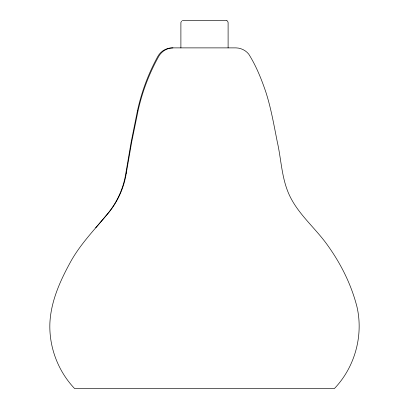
<?xml version="1.0" encoding="UTF-8"?>
<svg xmlns="http://www.w3.org/2000/svg" width="409" height="409" viewBox="0 0 409 409"><rect width="100%" height="100%" fill="white"/><g stroke="black" fill="none" stroke-linecap="round" stroke-linejoin="round"><path stroke-width="0.61" d="M126.453 173.232L126.483 172.976M137.429 110.921L131.171 141.989L125.834 173.232A83.456 82.955 90 0 1 107.91 213.391C94.73 229.531 79.883 244.49 69.949 263.013C59.832 281.54 50.946 301.591 49.898 322.972C48.916 346.99 58.027 371.142 74.602 388.55L334.398 388.55C354.772 367.313 363.545 335.845 357.047 307.133C351.52 285.242 341.367 264.628 328.304 246.264C315.538 227.808 296.786 213.462 288.12 192.261C281.556 176.264 281.101 158.702 277.312 141.989C273.958 125.277 271.101 108.39 265.865 92.132C261.397 78.963 256.141 65.864 248.698 54.075C245.645 50.302 240.906 47.981 236.054 47.884L171.841 47.884A16.611 16.513 -90 0 0 157.782 56.483A201.228 200.016 -90 0 0 137.429 110.921M181.504 21.079L180.896 22.536L180.896 47.884M95.68 227.879L108.083 213.391A83.134 83.114 90 0 0 126.274 173.232L131.688 141.989L138.032 110.921A200.175 200.129 -90 0 1 158.677 56.478A16.769 16.764 -90 0 1 172.946 47.889M182.307 20.45L226.693 20.45M226.893 20.552L227.731 21.401L228.104 22.536L228.104 47.884"/></g></svg>
